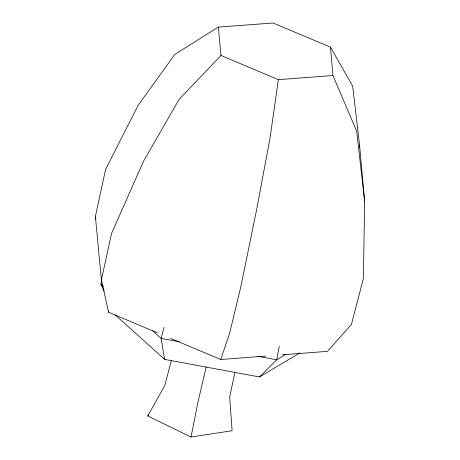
<?xml version="1.0" encoding="UTF-8"?>
<svg xmlns="http://www.w3.org/2000/svg" width="460" height="460" viewBox="0 0 460 460"><rect width="100%" height="100%" fill="white"/><g stroke="black" fill="none" stroke-linecap="round" stroke-linejoin="round"><path stroke-width="0.69" d="M157.406 332.827L108.6 312.259L101.395 279.829L95.392 216.441L105.564 169.504L138.069 105.426L174.811 54.383L218.316 27.094L273.131 23L330.498 47.173L352.671 86.158L359.565 144.975L364.607 201.014L363.434 278.294L351.428 324.461L327.457 351.348L282.331 354.798M359.484 147.844L359.565 144.975M218.316 27.094L221.001 55.482L278.369 79.655L270.072 137.753L256.714 209.271L240.614 287.701L229.477 333.799L220.725 359.507L170.597 338.387M279.312 346.443L276.684 359.818L259.474 376.959L164.611 359.381L115.144 314.801M171.499 360.082L164.72 385.698L147.775 415.961L191.015 437L198.007 401.913L206.201 366.988M234.83 372.537L229.672 397.095L232.11 430.738L191.015 437M101.395 279.829L111.613 233.341L143.382 161.517L179.078 99.412L221.001 55.482M164.013 327.411L161.098 338.399L164.611 359.381M104.104 291.123L100.82 284.079L101.879 280.669M147.775 415.961L148.655 414.839M285.907 354.338L276.684 359.818L257.657 356.293M259.474 376.959L299.96 352.883M220.725 359.507L265.851 356.057M278.369 79.655L332.925 75.515L356.672 131.14L364.607 201.014M179.423 341.791L161.098 338.399L152.559 330.705M100.82 284.079L103.488 286.482M95.53 217.137L95.939 219.224M108.462 310.839L108.6 312.259M330.498 47.173L332.925 75.515"/></g></svg>
